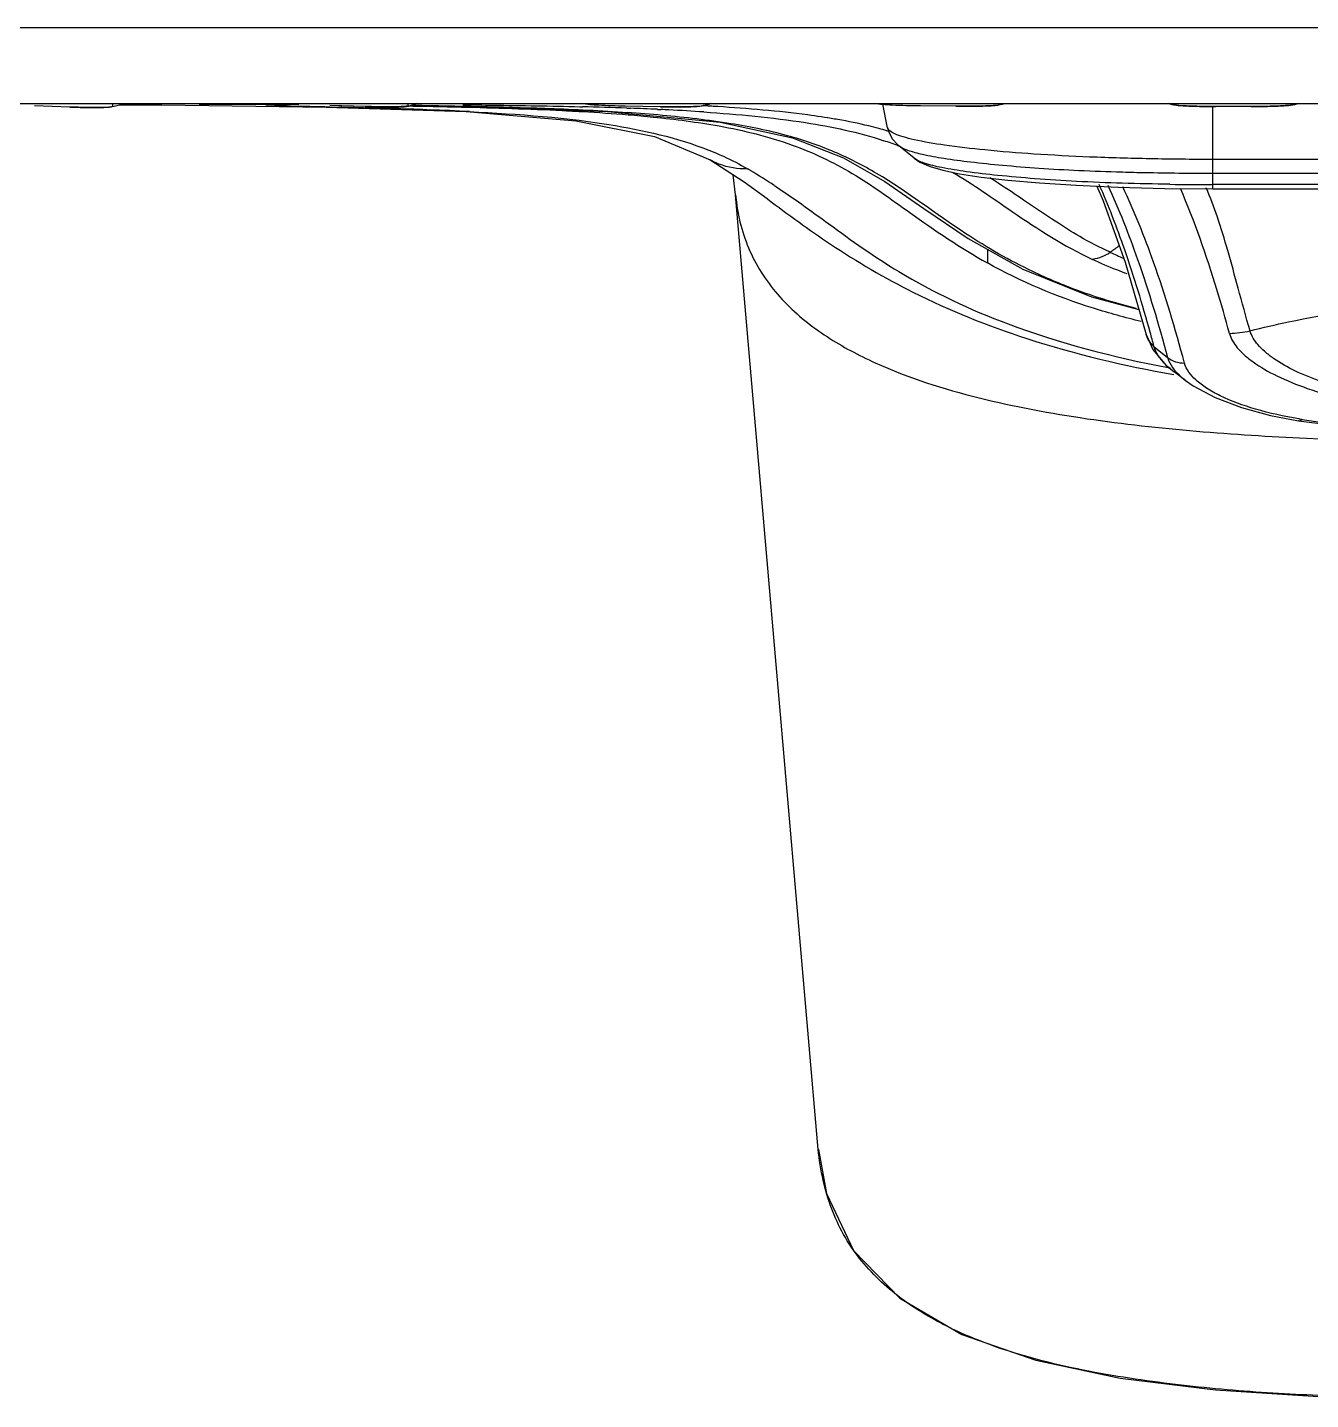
# Model space of a CAD drawing. Header units: inches. Extents: x -176 to 245, y -250 to 344.
# Drawn here: x -103.42 to -78.13, y 189.85 to 216.9 of the extents above; entities that cross this region are included whole.
import ezdxf

# ---------------------------------------------------------------- set-up
doc = ezdxf.new("R2010")
doc.units = ezdxf.units.IN
doc.header["$LTSCALE"] = 2.42
doc.header["$MEASUREMENT"] = 0
doc.layers.get('0').update_dxf_attribs({"linetype": 'CONTINUOUS'})

msp = doc.modelspace()

# ---------------------------------------------------------------- linework, layer by layer
at = {"color": 7, "linetype": 'Continuous'}
for p, q in [((-128.847, 216.896), (-18.847, 216.896)), ((-127.347, 215.396), (-20.347, 215.396)), ((-103.284, 215.351), (-103.284, 215.351)), ((-102.584, 215.326), (-103.284, 215.351)), ((-102.584, 215.327), (-102.584, 215.326)), ((-101.746, 215.378), (-101.746, 215.342)), ((-101.604, 215.372), (-100.775, 215.368)), ((-100.775, 215.368), (-97.534, 215.328)), ((-100.034, 215.387), (-98.085, 215.378)), ((-98.549, 215.377), (-98.244, 215.375)), ((-98.072, 215.379), (-98.275, 215.38)), ((-97.462, 215.357), (-97.462, 215.357)), ((-96.763, 215.339), (-97.462, 215.357)), ((-97.461, 215.327), (-97.379, 215.325)), ((-97.379, 215.325), (-97.285, 215.324)), ((-96.797, 215.312), (-96.715, 215.31)), ((-96.763, 215.339), (-96.763, 215.338)), ((-96.554, 215.325), (-96.12, 215.327)), ((-95.924, 215.384), (-95.924, 215.353)), ((-95.891, 215.353), (-94.58, 215.335)), ((-95.876, 215.348), (-95.827, 215.347)), ((-95.827, 215.347), (-95.607, 215.343)), ((-94.58, 215.335), (-91.988, 215.24)), ((-92.533, 215.334), (-92.479, 215.333)), ((-91.64, 215.344), (-91.64, 215.344)), ((-90.941, 215.331), (-91.64, 215.344)), ((-91.609, 215.306), (-91.535, 215.304)), ((-90.941, 215.332), (-90.941, 215.331)), ((-86.468, 214.919), (-86.558, 215.381)), ((-85.818, 215.35), (-85.818, 215.35)), ((-85.119, 215.344), (-85.818, 215.35)), ((-85.119, 215.344), (-85.119, 215.344)), ((-80.054, 213.716), (-80.054, 215.338)), ((-79.997, 215.337), (-79.997, 215.338)), ((-79.297, 215.337), (-79.997, 215.337)), ((-79.297, 215.338), (-79.297, 215.337)), ((-95.551, 215.274), (-95.493, 215.272)), ((-92.878, 215.259), (-92.795, 215.255)), ((-92.368, 215.261), (-92.472, 215.266)), ((-91.003, 215.282), (-90.932, 215.278)), ((-86.442, 214.844), (-86.487, 214.857)), ((-86.435, 214.847), (-86.48, 214.861)), ((-86.464, 214.919), (-86.464, 214.922)), ((-86.463, 214.919), (-86.464, 214.919)), ((-86.464, 214.919), (-86.464, 214.919)), ((-85.943, 214.318), (-86.25, 214.568)), ((-86.248, 214.57), (-86.247, 214.569)), ((-89.964, 214.287), (-89.965, 214.287)), ((-85.939, 214.318), (-85.942, 214.32)), ((-67.639, 214.294), (-80.054, 214.294)), ((-89.462, 213.598), (-89.511, 213.994)), ((-81.847, 214.048), (-81.827, 214.047)), ((-80.054, 214.021), (-67.639, 214.021)), ((-67.64, 213.798), (-80.054, 213.798)), ((-80.054, 213.716), (-67.641, 213.716)), ((-87.833, 194.778), (-89.462, 213.598)), ((-88.842, 213.522), (-88.834, 213.517)), ((-84.497, 212.524), (-84.499, 212.256)), ((-81.365, 210.844), (-81.366, 210.845)), ((-81.214, 210.61), (-80.946, 210.392)), ((-80.583, 209.93), (-80.816, 210.105)), ((-78.367, 209.139), (-78.367, 209.139)), ((-87.832, 194.786), (-87.834, 194.813))]:
    msp.add_line(p, q, dxfattribs=at)
for points in [[(-97.534, 215.328), (-94.771, 215.237), (-92.608, 215.057), (-91.062, 214.749), (-89.965, 214.287)], [(-91.988, 215.24), (-89.766, 215.028), (-88.337, 214.719), (-87.337, 214.327), (-86.522, 213.861), (-85.751, 213.327), (-84.878, 212.738), (-83.797, 212.133), (-82.445, 211.584), (-81.51, 211.339)], [(-86.464, 214.922), (-86.44, 214.834), (-86.366, 214.695), (-86.273, 214.591), (-86.247, 214.569)], [(-89.964, 214.287), (-89.295, 213.854), (-88.842, 213.522)], [(-85.939, 214.318), (-85.828, 214.243), (-85.628, 214.154), (-85.377, 214.082), (-85.045, 214.013), (-84.618, 213.948), (-84.093, 213.887), (-83.47, 213.832), (-82.747, 213.785), (-81.92, 213.748), (-80.997, 213.724), (-80.054, 213.716)], [(-82.342, 213.767), (-82.214, 213.479), (-81.78, 212.268), (-81.366, 210.845)], [(-81.365, 210.844), (-81.238, 210.551), (-80.978, 210.241), (-80.815, 210.107)], [(-80.593, 209.939), (-80.444, 209.834), (-80.007, 209.599), (-79.491, 209.402), (-78.915, 209.244), (-78.367, 209.139)], [(-78.367, 209.139), (-77.143, 208.989), (-75.604, 208.894), (-73.935, 208.867), (-72.25, 208.89), (-70.659, 208.982), (-69.355, 209.134)], [(-87.828, 194.779), (-87.669, 193.911), (-87.14, 192.787), (-86.222, 191.846), (-84.999, 191.131), (-83.542, 190.625), (-81.881, 190.275), (-80.003, 190.039), (-77.871, 189.901), (-75.394, 189.851), (-72.6, 189.85), (-70.042, 189.893), (-67.86, 190.024), (-65.939, 190.255), (-64.246, 190.6), (-62.759, 191.103), (-61.51, 191.816), (-60.57, 192.764), (-60.028, 193.9), (-59.865, 194.779)]]:
    msp.add_lwpolyline(points, dxfattribs=at)
for centre, radius, start, end in [((-101.852, -393.216), 608.607, 89.66321, 89.826682), ((-101.656, -6.388), 221.755, 89.1188, 89.24201), ((-101.04, 33.44), 181.923, 88.87266, 89.11991), ((-100.062, 82.757), 132.595, 88.58911, 88.79975), ((-96.346, 231.186), 15.862, 268.4966, 269.2514), ((-99.298, 113.04), 102.303, 88.0648, 88.55275), ((-94.603, 130.963), 84.396, 87.96683, 88.55749), ((-93.746, 155.391), 59.954, 87.37756, 87.88668), ((-92.335, 174.332), 41.081, 86.6445, 86.8679), ((-92.18, 176.99), 38.418, 86.4698, 86.6439), ((-98.567, 135.477), 79.854, 87.8355, 88.04585), ((-97.97, 150.848), 64.472, 87.10074, 87.79825), ((-94.43, 172.923), 42.388, 86.168, 87.2112), ((-93.621, 184.731), 30.553, 84.9017, 86.2029), ((-93.323, 164.725), 50.61, 87.1171, 87.2926), ((-92.942, 172.132), 43.193, 86.2077, 87.1275), ((-89.527, 203.252), 12.01, 80.028, 80.329), ((-88.846, 206.618), 8.575, 73.9862, 75.1014), ((-88.717, 208.121), 6.895, 69.0244, 71.6006), ((-97.315, 200.47), 15.858, 59.064, 59.3334), ((-97.044, 200.92), 15.332, 57.0226, 59.0692), ((-79.919, 285.617), 71.819, 269.21823, 269.89196), ((-85.733, 213.921), 3.743, 184.9416, 188.0004), ((-73.766, 201.238), 13.966, 125.6051, 126.5034), ((-78.715, 219.538), 7.831, 244.6114, 246.6426), ((-112.886, 202.212), 32.767, 14.8517, 15.3518), ((-80.282, 210.988), 1.018, 217.3708, 220.1929), ((-80.068, 210.755), 0.962, 218.9842, 220.6298), ((-79.608, 211.707), 2.005, 232.3643, 232.9817), ((-80.019, 210.797), 1.026, 220.6287, 222.1343), ((-77.024, 217.345), 8.271, 260.7001, 261.1962)]:
    msp.add_arc(centre, radius, start, end, dxfattribs=at)
for points, knots in [([(-101.564, 215.393), (-101.622, 215.352), (-101.765, 215.322), (-101.995, 215.318), (-102.268, 215.317), (-102.474, 215.323), (-102.584, 215.326)], [0, 0, 0, 0, 0.20659, 0.402027, 0.676825, 1, 1, 1, 1]), ([(-102.584, 215.327), (-102.477, 215.323), (-102.322, 215.319), (-102.125, 215.318), (-101.998, 215.318), (-101.897, 215.322), (-101.816, 215.325), (-101.777, 215.332), (-101.746, 215.336), (-101.746, 215.342)], [0, 0, 0, 0, 0.381652, 0.553965, 0.704983, 0.829036, 0.921335, 0.978591, 1, 1, 1, 1]), ([(-95.762, 215.394), (-95.819, 215.36), (-95.955, 215.336), (-96.179, 215.333), (-96.45, 215.331), (-96.653, 215.335), (-96.763, 215.338)], [0, 0, 0, 0, 0.19805, 0.394682, 0.673025, 1, 1, 1, 1]), ([(-96.763, 215.339), (-96.656, 215.336), (-96.5, 215.333), (-96.303, 215.332), (-96.176, 215.333), (-96.076, 215.336), (-95.994, 215.339), (-95.956, 215.346), (-95.924, 215.347), (-95.924, 215.353)], [0, 0, 0, 0, 0.381934, 0.554396, 0.70555, 0.829706, 0.922045, 0.979207, 1, 1, 1, 1]), ([(-96.12, 215.327), (-96.094, 215.328), (-96.007, 215.332), (-95.919, 215.337), (-95.859, 215.352)], [0, 0, 0, 0, 0.295097, 1, 1, 1, 1]), ([(-95.859, 215.352), (-95.851, 215.353), (-95.816, 215.363), (-95.783, 215.378), (-95.759, 215.394)], [0, 0, 0, 0, 0.207557, 1, 1, 1, 1]), ([(-92.472, 215.266), (-92.723, 215.278), (-93.832, 215.323), (-94.942, 215.345), (-95.802, 215.357)], [0, 0, 0, 0, 0.225862, 1, 1, 1, 1]), ([(-95.607, 215.343), (-95.36, 215.339), (-94.451, 215.32), (-93.541, 215.291), (-92.878, 215.259)], [0, 0, 0, 0, 0.270877, 1, 1, 1, 1]), ([(-94.837, 215.372), (-94.639, 215.37), (-93.871, 215.361), (-93.103, 215.348), (-92.533, 215.334)], [0, 0, 0, 0, 0.257794, 1, 1, 1, 1]), ([(-91.64, 215.344), (-91.815, 215.347), (-92.102, 215.358), (-92.391, 215.373), (-92.503, 215.396)], [0, 0, 0, 0, 0.60592, 1, 1, 1, 1]), ([(-89.956, 215.394), (-90.011, 215.363), (-90.144, 215.341), (-90.365, 215.332), (-90.633, 215.328), (-90.833, 215.33), (-90.941, 215.331)], [0, 0, 0, 0, 0.191459, 0.394675, 0.674526, 1, 1, 1, 1]), ([(-90.941, 215.332), (-90.834, 215.33), (-90.678, 215.329), (-90.481, 215.331), (-90.354, 215.334), (-90.253, 215.338), (-90.172, 215.343), (-90.133, 215.351), (-90.102, 215.355), (-90.102, 215.361)], [0, 0, 0, 0, 0.381382, 0.553627, 0.704623, 0.828704, 0.921078, 0.978452, 1, 1, 1, 1]), ([(-87.509, 215.091), (-87.685, 215.121), (-88.45, 215.234), (-89.221, 215.299), (-89.814, 215.336)], [0, 0, 0, 0, 0.230527, 1, 1, 1, 1]), ([(-85.818, 215.35), (-86.004, 215.351), (-86.255, 215.356), (-86.554, 215.373), (-86.668, 215.384), (-86.715, 215.396)], [0, 0, 0, 0, 0.619061, 0.839589, 1, 1, 1, 1]), ([(-84.165, 215.393), (-84.217, 215.371), (-84.341, 215.356), (-84.554, 215.347), (-84.817, 215.342), (-85.013, 215.343), (-85.119, 215.344)], [0, 0, 0, 0, 0.17737, 0.384816, 0.669874, 1, 1, 1, 1]), ([(-85.119, 215.344), (-85.012, 215.343), (-84.856, 215.343), (-84.659, 215.346), (-84.532, 215.349), (-84.432, 215.354), (-84.35, 215.357), (-84.312, 215.365), (-84.28, 215.367), (-84.28, 215.373)], [0, 0, 0, 0, 0.381707, 0.554111, 0.705246, 0.829425, 0.921826, 0.979086, 1, 1, 1, 1]), ([(-79.997, 215.337), (-80.099, 215.337), (-80.291, 215.339), (-80.55, 215.347), (-80.76, 215.359), (-80.882, 215.375), (-80.933, 215.394)], [0, 0, 0, 0, 0.327094, 0.612739, 0.826679, 1, 1, 1, 1]), ([(-80.836, 215.381), (-80.836, 215.375), (-80.805, 215.371), (-80.766, 215.362), (-80.684, 215.356), (-80.583, 215.35), (-80.457, 215.344), (-80.259, 215.339), (-80.104, 215.338), (-79.997, 215.338)], [0, 0, 0, 0, 0.021686, 0.079178, 0.171626, 0.295735, 0.446711, 0.618886, 1, 1, 1, 1]), ([(-78.362, 215.394), (-78.413, 215.375), (-78.535, 215.359), (-78.744, 215.347), (-79.003, 215.339), (-79.195, 215.337), (-79.297, 215.337)], [0, 0, 0, 0, 0.172851, 0.387081, 0.672841, 1, 1, 1, 1]), ([(-79.297, 215.338), (-79.19, 215.338), (-79.034, 215.339), (-78.837, 215.344), (-78.711, 215.35), (-78.609, 215.356), (-78.528, 215.362), (-78.489, 215.371), (-78.458, 215.375), (-78.458, 215.381)], [0, 0, 0, 0, 0.381114, 0.55329, 0.704266, 0.828374, 0.920822, 0.978314, 1, 1, 1, 1]), ([(-94.709, 215.237), (-93.746, 215.188), (-92.108, 215.076), (-90.495, 214.69), (-89.87, 214.43)], [0, 0, 0, 0, 0.587236, 1, 1, 1, 1]), ([(-92.795, 215.255), (-92.688, 215.249), (-92.282, 215.228), (-91.876, 215.2), (-91.578, 215.176)], [0, 0, 0, 0, 0.263401, 1, 1, 1, 1]), ([(-91.578, 215.176), (-91.413, 215.162), (-90.814, 215.108), (-90.216, 215.031), (-89.787, 214.954)], [0, 0, 0, 0, 0.274862, 1, 1, 1, 1]), ([(-81.565, 211.356), (-81.947, 211.455), (-82.641, 211.662), (-83.775, 212.14), (-85.117, 212.905), (-86.318, 213.849), (-87.517, 214.469), (-88.484, 214.797), (-89.625, 215.028), (-90.453, 215.122), (-90.905, 215.163)], [0, 0, 0, 0, 0.116044, 0.212212, 0.360593, 0.568048, 0.658936, 0.755409, 0.866687, 1, 1, 1, 1]), ([(-90.085, 215.23), (-89.416, 215.186), (-88.222, 215.077), (-87.041, 214.831), (-86.54, 214.664)], [0, 0, 0, 0, 0.559303, 1, 1, 1, 1]), ([(-86.641, 214.905), (-86.706, 214.922), (-86.973, 214.99), (-87.243, 215.045), (-87.447, 215.081)], [0, 0, 0, 0, 0.245039, 1, 1, 1, 1]), ([(-89.787, 214.954), (-89.298, 214.866), (-88.388, 214.645), (-87.123, 214.044), (-85.912, 213.154), (-85.029, 212.553), (-84.499, 212.256)], [0, 0, 0, 0, 0.248698, 0.466215, 0.695774, 1, 1, 1, 1]), ([(-80.054, 214.294), (-80.466, 214.295), (-81.276, 214.303), (-82.452, 214.336), (-83.537, 214.394), (-84.492, 214.47), (-85.28, 214.561), (-85.82, 214.651), (-86.144, 214.732), (-86.306, 214.789), (-86.412, 214.844), (-86.458, 214.895), (-86.464, 214.919)], [0, 0, 0, 0, 0.190368, 0.373848, 0.543231, 0.692481, 0.816097, 0.909926, 0.944596, 0.970719, 0.988727, 1, 1, 1, 1]), ([(-86.247, 214.569), (-86.225, 214.551), (-86.169, 214.517), (-86.013, 214.453), (-85.74, 214.383), (-85.324, 214.309), (-84.798, 214.24), (-84.173, 214.176), (-83.459, 214.12), (-82.675, 214.075), (-82.129, 214.055), (-81.847, 214.048)], [0, 0, 0, 0, 0.018914, 0.043931, 0.113254, 0.20847, 0.328099, 0.470438, 0.632263, 0.809937, 1, 1, 1, 1]), ([(-89.227, 214.11), (-89.417, 214.102), (-89.678, 214.145), (-89.908, 214.255), (-89.964, 214.287)], [0, 0, 0, 0, 0.745859, 1, 1, 1, 1]), ([(-89.87, 214.43), (-89.813, 214.406), (-89.593, 214.311), (-89.379, 214.201), (-89.227, 214.11)], [0, 0, 0, 0, 0.258382, 1, 1, 1, 1]), ([(-80.899, 213.805), (-81.213, 213.809), (-81.827, 213.821), (-82.716, 213.857), (-83.533, 213.909), (-84.258, 213.973), (-84.87, 214.043), (-85.354, 214.12), (-85.672, 214.193), (-85.851, 214.262), (-85.915, 214.298), (-85.939, 214.318)], [0, 0, 0, 0, 0.185448, 0.361617, 0.524057, 0.668368, 0.79022, 0.887084, 0.957039, 0.981813, 1, 1, 1, 1]), ([(-85.186, 214.045), (-84.778, 213.805), (-83.896, 213.175), (-82.98, 212.585), (-82.428, 212.325)], [0, 0, 0, 0, 0.436969, 1, 1, 1, 1]), ([(-81.827, 214.047), (-81.682, 214.043), (-81.091, 214.03), (-80.5, 214.024), (-80.054, 214.022)], [0, 0, 0, 0, 0.245453, 1, 1, 1, 1]), ([(-88.698, 213.782), (-88.331, 213.543), (-87.531, 212.951), (-86.071, 211.909), (-83.842, 210.868), (-82.006, 210.396), (-80.935, 210.193)], [0, 0, 0, 0, 0.152012, 0.345306, 0.621635, 1, 1, 1, 1]), ([(-82.074, 212.464), (-82.278, 212.561), (-82.651, 212.745), (-83.211, 213.106), (-83.795, 213.503), (-84.226, 213.79), (-84.45, 213.932)], [0, 0, 0, 0, 0.242183, 0.445684, 0.714419, 1, 1, 1, 1]), ([(-81.289, 210.887), (-81.439, 211.434), (-81.737, 212.418), (-82.108, 213.377), (-82.293, 213.798)], [0, 0, 0, 0, 0.552748, 1, 1, 1, 1]), ([(-82.125, 213.787), (-81.905, 213.31), (-81.464, 212.192), (-81.121, 211.042), (-80.946, 210.392)], [0, 0, 0, 0, 0.438523, 1, 1, 1, 1]), ([(-80.614, 210.282), (-80.792, 210.951), (-81.143, 212.128), (-81.601, 213.269), (-81.829, 213.753)], [0, 0, 0, 0, 0.563843, 1, 1, 1, 1]), ([(-79.726, 210.865), (-79.804, 211.154), (-80.079, 212.122), (-80.415, 213.074), (-80.693, 213.723)], [0, 0, 0, 0, 0.297692, 1, 1, 1, 1]), ([(-79.321, 210.917), (-79.401, 211.196), (-79.546, 211.724), (-79.749, 212.473), (-79.948, 213.137), (-80.1, 213.546), (-80.184, 213.736)], [0, 0, 0, 0, 0.295383, 0.556995, 0.788876, 1, 1, 1, 1]), ([(-89.439, 213.4), (-89.389, 213.042), (-89.177, 212.337), (-88.529, 211.45), (-87.676, 210.773), (-86.398, 210.096), (-84.668, 209.552), (-82.536, 209.158), (-80.377, 208.922), (-77.482, 208.745), (-73.854, 208.695), (-70.226, 208.744), (-67.331, 208.921), (-65.172, 209.156), (-63.04, 209.548), (-61.309, 210.091), (-60.03, 210.765), (-59.175, 211.44), (-58.523, 212.324), (-58.308, 213.028), (-58.256, 213.385)], [0, 0, 0, 0, 0.031207, 0.06234, 0.09346, 0.124593, 0.186875, 0.249314, 0.311873, 0.374525, 0.499997, 0.625469, 0.688123, 0.750682, 0.813123, 0.875407, 0.906541, 0.937661, 0.968794, 1, 1, 1, 1]), ([(-88.835, 213.517), (-88.426, 213.211), (-87.508, 212.538), (-85.827, 211.547), (-83.562, 210.645), (-81.802, 210.229), (-80.824, 210.055)], [0, 0, 0, 0, 0.173745, 0.387103, 0.662034, 1, 1, 1, 1]), ([(-81.741, 212.038), (-81.804, 212.061), (-82.037, 212.148), (-82.265, 212.246), (-82.428, 212.325)], [0, 0, 0, 0, 0.269792, 1, 1, 1, 1]), ([(-81.464, 211.1), (-81.781, 211.177), (-82.827, 211.463), (-83.837, 211.884), (-84.499, 212.256)], [0, 0, 0, 0, 0.29997, 1, 1, 1, 1]), ([(-79.321, 210.917), (-79.068, 210.98), (-78.06, 211.214), (-77.031, 211.37), (-76.258, 211.415)], [0, 0, 0, 0, 0.251825, 1, 1, 1, 1]), ([(-81.214, 210.61), (-81.232, 210.625), (-81.3, 210.69), (-81.347, 210.777), (-81.365, 210.844)], [0, 0, 0, 0, 0.253089, 1, 1, 1, 1]), ([(-79.726, 210.865), (-79.698, 210.762), (-79.604, 210.609), (-79.43, 210.433), (-79.178, 210.235), (-78.765, 210.002), (-78.164, 209.76), (-77.448, 209.556), (-76.356, 209.34), (-75.495, 209.266), (-74.909, 209.254)], [0, 0, 0, 0, 0.060892, 0.098236, 0.140969, 0.24314, 0.366816, 0.509575, 0.666461, 1, 1, 1, 1]), ([(-74.889, 209.422), (-75.431, 209.434), (-76.228, 209.502), (-77.233, 209.703), (-77.878, 209.89), (-78.416, 210.107), (-78.787, 210.314), (-79.026, 210.498), (-79.199, 210.667), (-79.292, 210.817), (-79.321, 210.917)], [0, 0, 0, 0, 0.335239, 0.49262, 0.633353, 0.749844, 0.850184, 0.895276, 0.935683, 1, 1, 1, 1]), ([(-81.09, 210.37), (-81.105, 210.39), (-81.157, 210.463), (-81.197, 210.547), (-81.214, 210.61)], [0, 0, 0, 0, 0.272522, 1, 1, 1, 1]), ([(-80.833, 210.119), (-80.855, 210.136), (-80.935, 210.201), (-81.01, 210.273), (-81.059, 210.331)], [0, 0, 0, 0, 0.270418, 1, 1, 1, 1]), ([(-80.946, 210.392), (-80.901, 210.355), (-80.794, 210.297), (-80.674, 210.281), (-80.614, 210.282)], [0, 0, 0, 0, 0.494728, 1, 1, 1, 1]), ([(-80.946, 210.392), (-80.941, 210.372), (-80.911, 210.284), (-80.86, 210.205), (-80.816, 210.15)], [0, 0, 0, 0, 0.231353, 1, 1, 1, 1]), ([(-78.361, 209.182), (-78.649, 209.229), (-79.177, 209.344), (-79.784, 209.562), (-80.17, 209.775), (-80.43, 209.968), (-80.579, 210.153), (-80.614, 210.282)], [0, 0, 0, 0, 0.337825, 0.623676, 0.742746, 0.844622, 1, 1, 1, 1]), ([(-80.78, 210.108), (-80.767, 210.094), (-80.709, 210.033), (-80.644, 209.978), (-80.593, 209.939)], [0, 0, 0, 0, 0.23441, 1, 1, 1, 1]), ([(-78.29, 209.171), (-78.296, 209.165), (-78.318, 209.147), (-78.347, 209.136), (-78.367, 209.139)], [0, 0, 0, 0, 0.300095, 1, 1, 1, 1]), ([(-78.29, 209.17), (-77.571, 209.058), (-76.094, 208.929), (-73.864, 208.895), (-71.631, 208.93), (-70.153, 209.058), (-69.43, 209.166)], [0, 0, 0, 0, 0.24594, 0.499665, 0.753195, 1, 1, 1, 1]), ([(-87.682, 193.962), (-87.701, 194.03), (-87.77, 194.302), (-87.813, 194.579), (-87.832, 194.786)], [0, 0, 0, 0, 0.25462, 1, 1, 1, 1]), ([(-60.016, 193.945), (-60.119, 193.577), (-60.431, 192.865), (-61.203, 192.025), (-62.105, 191.417), (-63.329, 190.858), (-64.874, 190.439), (-66.711, 190.154), (-68.518, 189.983), (-70.901, 189.874), (-73.865, 189.875), (-76.83, 189.874), (-79.215, 189.985), (-81.026, 190.158), (-82.864, 190.448), (-84.408, 190.873), (-85.625, 191.437), (-86.518, 192.048), (-87.277, 192.889), (-87.581, 193.596), (-87.682, 193.962)], [0, 0, 0, 0, 0.037505, 0.07479, 0.110307, 0.143549, 0.206349, 0.266501, 0.325701, 0.384279, 0.500315, 0.616348, 0.674998, 0.734343, 0.794679, 0.857363, 0.890535, 0.925892, 0.962804, 1, 1, 1, 1])]:
    msp.add_open_spline(points, degree=3, knots=knots, dxfattribs=at)
for points in [[(-89.958, 215.395), (-90.001, 215.372), (-90.052, 215.36), (-90.102, 215.361)], [(-82.074, 212.464), (-82.176, 212.388), (-82.303, 212.344), (-82.428, 212.325)], [(-79.726, 210.865), (-79.59, 210.869), (-79.453, 210.884), (-79.321, 210.917)]]:
    msp.add_open_spline(points, degree=3, dxfattribs=at)

doc.saveas('drawing.dxf')
